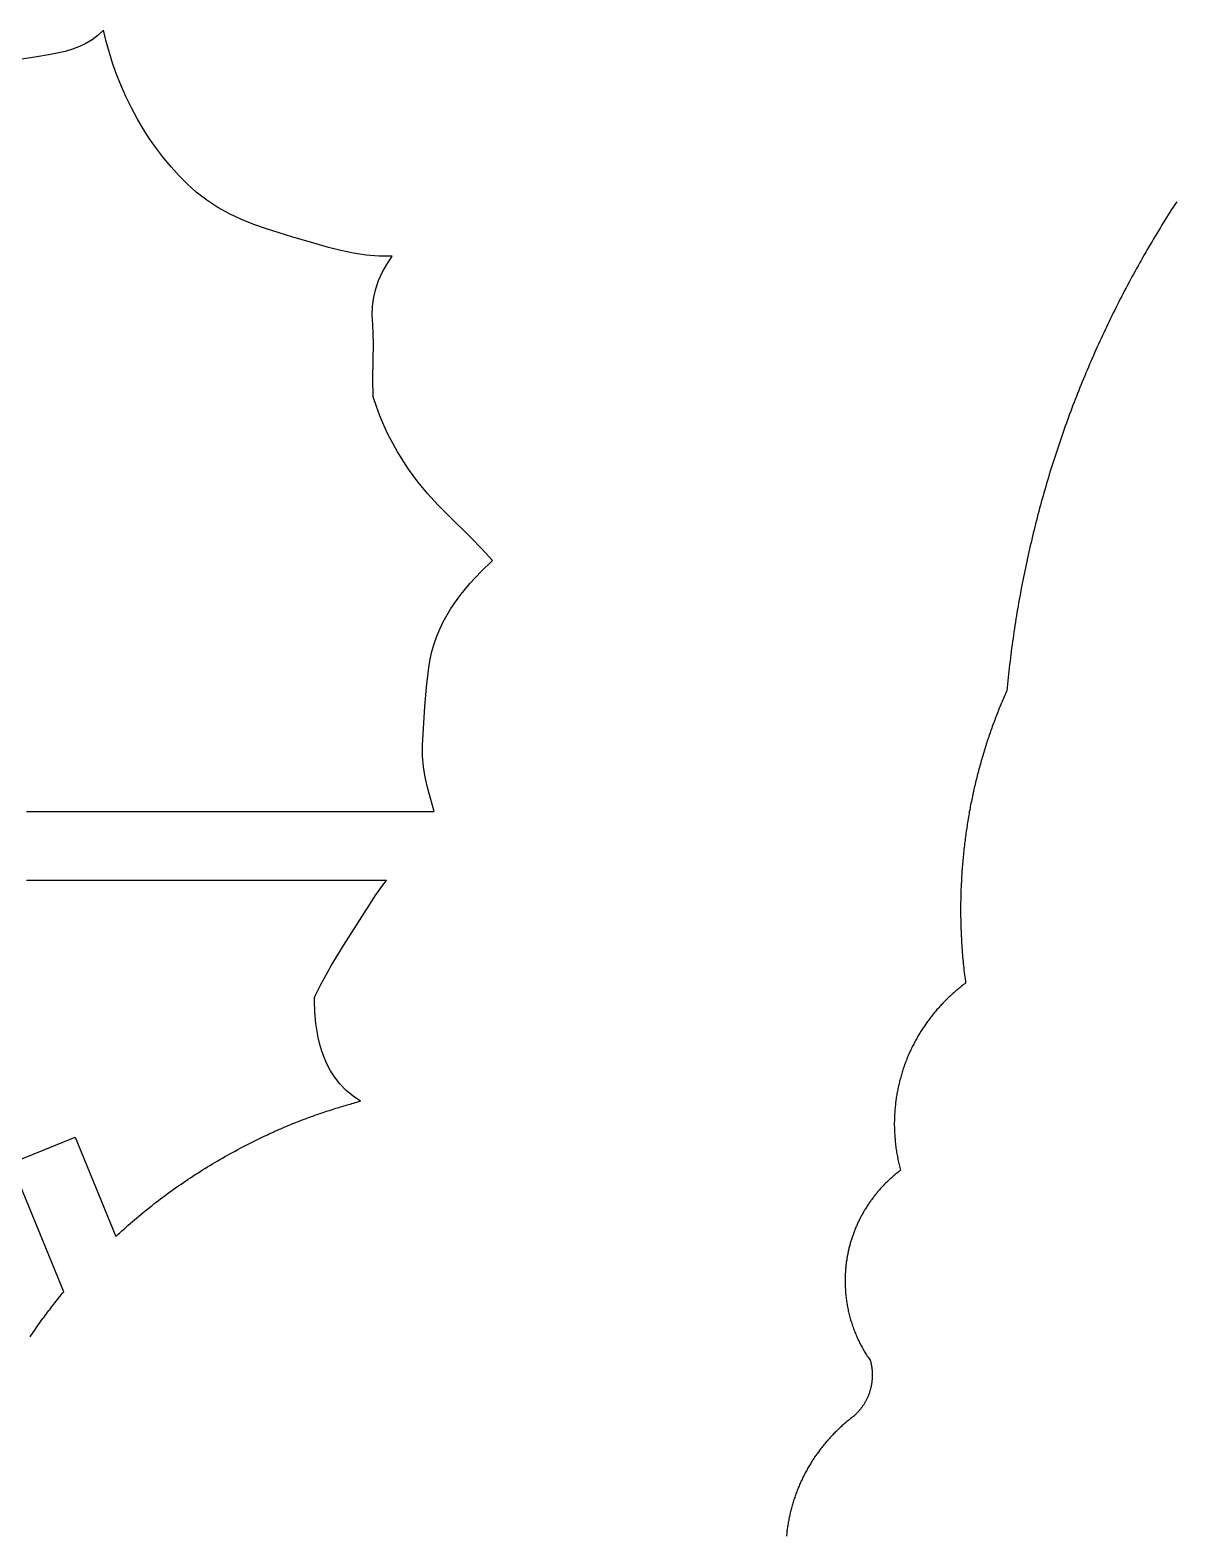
# Model space of a CAD drawing. Extents: x -331 to 1103, y -532 to 1751.
# Drawn here: x 276 to 477.9, y 1300.9 to 1566.4 of the extents above; entities that cross this region are included whole.
import ezdxf

# ---------------------------------------------------------------- set-up
doc = ezdxf.new("R2010")
doc.units = 0
doc.layers.add('Default_Layer', color=1, linetype='CONTINUOUS')

msp = doc.modelspace()

# ---------------------------------------------------------------- linework, layer by layer
at = {"layer": 'Default_Layer'}
for points in [[(275.31, 1428.6), (347.15, 1428.6), (346.98, 1429.26), (346.02, 1432.85), (345.61, 1434.65), (345.3, 1436.47), (345.13, 1438.34), (345.13, 1440.27), (345.52, 1447.12), (345.81, 1450.49), (346.23, 1453.99), (346.47, 1455.43), (346.79, 1456.83), (347.18, 1458.18), (347.64, 1459.49), (348.16, 1460.77), (348.75, 1462.01), (350.11, 1464.38), (351.68, 1466.63), (353.44, 1468.78), (355.37, 1470.85), (357.44, 1472.84), (355.55, 1474.92), (353.61, 1476.9), (349.73, 1480.74), (347.84, 1482.68), (346.01, 1484.66), (344.27, 1486.75), (342.64, 1488.96), (340.71, 1492), (339.03, 1495.12), (338.29, 1496.71), (337.6, 1498.34), (336.98, 1500), (336.43, 1501.7), (336.38, 1504.92), (336.45, 1508.06), (336.49, 1511.2), (336.45, 1512.8), (336.35, 1514.44), (336.27, 1516.11), (336.33, 1517.71), (336.54, 1519.26), (336.88, 1520.75), (337.38, 1522.21), (338.02, 1523.65), (338.82, 1525.07), (339.77, 1526.49), (337.45, 1526.49), (335.18, 1526.69), (332.94, 1527.04), (330.73, 1527.51), (328.54, 1528.07), (326.38, 1528.68), (322.09, 1529.95), (317.63, 1531.31), (315.41, 1532.1), (313.23, 1532.98), (311.1, 1533.98), (309.05, 1535.11), (307.09, 1536.39), (305.25, 1537.83), (303.71, 1539.23), (302.23, 1540.7), (300.83, 1542.24), (299.49, 1543.84), (298.21, 1545.5), (297.01, 1547.22), (295.88, 1548.99), (294.81, 1550.8), (293.82, 1552.65), (292.9, 1554.54), (292.05, 1556.46), (291.27, 1558.41), (290.56, 1560.38), (289.93, 1562.37), (289.37, 1564.37), (288.88, 1566.38), (287.93, 1565.46), (286.9, 1564.68), (285.8, 1564.02), (284.64, 1563.47), (283.42, 1563.01), (282.16, 1562.63), (279.53, 1562.05), (276.81, 1561.61), (274.06, 1561.21)], [(478.05, 1536.1), (477.75, 1535.64), (477.45, 1535.18), (477.15, 1534.72), (476.86, 1534.26), (476.56, 1533.79), (476.27, 1533.33), (475.98, 1532.86), (475.69, 1532.4), (475.4, 1531.93), (475.11, 1531.46), (474.83, 1530.99), (474.54, 1530.52), (474.26, 1530.05), (473.98, 1529.58), (473.7, 1529.11), (473.42, 1528.63), (473.14, 1528.16), (472.86, 1527.68), (472.59, 1527.21), (472.31, 1526.73), (472.04, 1526.25), (471.77, 1525.77), (471.5, 1525.29), (471.23, 1524.81), (470.96, 1524.33), (470.7, 1523.85), (470.43, 1523.37), (470.17, 1522.88), (469.91, 1522.4), (469.65, 1521.91), (469.39, 1521.42), (469.13, 1520.94), (468.87, 1520.45), (468.62, 1519.96), (468.36, 1519.47), (468.11, 1518.98), (467.86, 1518.48), (467.61, 1517.99), (467.36, 1517.5), (467.12, 1517), (466.87, 1516.51), (466.63, 1516.01), (466.39, 1515.52), (466.14, 1515.02), (465.91, 1514.52), (465.67, 1514.02), (465.43, 1513.52), (465.19, 1513.02), (464.96, 1512.52), (464.73, 1512.01), (464.5, 1511.51), (464.27, 1511.01), (464.04, 1510.5), (463.81, 1509.99), (463.59, 1509.49), (463.36, 1508.98), (463.14, 1508.47), (462.92, 1507.96), (462.7, 1507.45), (462.48, 1506.94), (462.26, 1506.43), (462.05, 1505.92), (461.83, 1505.4), (461.62, 1504.89), (461.41, 1504.37), (461.2, 1503.86), (460.99, 1503.34), (460.79, 1502.83), (460.58, 1502.31), (460.38, 1501.79), (460.17, 1501.27), (459.97, 1500.75), (459.77, 1500.23), (459.58, 1499.71), (459.38, 1499.18), (459.18, 1498.66), (458.99, 1498.14), (458.8, 1497.61), (458.61, 1497.09), (458.42, 1496.56), (458.23, 1496.03), (458.05, 1495.5), (457.86, 1494.98), (457.68, 1494.45), (457.5, 1493.92), (457.32, 1493.39), (457.14, 1492.85), (456.96, 1492.32), (456.79, 1491.79), (456.61, 1491.26), (456.44, 1490.72), (456.27, 1490.19), (456.1, 1489.65), (455.93, 1489.11), (455.76, 1488.58), (455.6, 1488.04), (455.44, 1487.5), (455.28, 1486.96), (455.11, 1486.42), (454.96, 1485.88), (454.8, 1485.34), (454.64, 1484.79), (454.49, 1484.25), (454.34, 1483.71), (454.19, 1483.16), (454.04, 1482.62), (453.89, 1482.07), (453.74, 1481.52), (453.6, 1480.98), (453.45, 1480.43), (453.31, 1479.88), (453.17, 1479.33), (453.03, 1478.78), (452.9, 1478.23), (452.76, 1477.68), (452.63, 1477.13), (452.5, 1476.57), (452.37, 1476.02), (452.24, 1475.47), (452.11, 1474.91), (451.98, 1474.36), (451.86, 1473.8), (451.74, 1473.24), (451.62, 1472.69), (451.5, 1472.13), (451.38, 1471.57), (451.26, 1471.01), (451.15, 1470.45), (451.04, 1469.89), (450.92, 1469.33), (450.81, 1468.77), (450.71, 1468.21), (450.6, 1467.64), (450.49, 1467.08), (450.39, 1466.51), (450.29, 1465.95), (450.19, 1465.38), (450.09, 1464.82), (449.99, 1464.25), (449.9, 1463.68), (449.81, 1463.11), (449.71, 1462.55), (449.62, 1461.98), (449.54, 1461.41), (449.45, 1460.84), (449.36, 1460.26), (449.28, 1459.69), (449.2, 1459.12), (449.12, 1458.55), (449.04, 1457.97), (448.96, 1457.4), (448.89, 1456.82), (448.81, 1456.25), (448.74, 1455.67), (448.67, 1455.1), (448.6, 1454.52), (448.54, 1453.94), (448.47, 1453.36), (448.41, 1452.78), (448.35, 1452.21), (448.29, 1451.63), (448.23, 1451.04), (448.17, 1450.46), (448.12, 1449.88), (448, 1449.62), (447.88, 1449.35), (447.76, 1449.08), (447.64, 1448.81), (447.52, 1448.54), (447.41, 1448.27), (447.29, 1448), (447.18, 1447.73), (447.06, 1447.46), (446.95, 1447.19), (446.84, 1446.91), (446.72, 1446.64), (446.61, 1446.37), (446.5, 1446.09), (446.4, 1445.82), (446.29, 1445.54), (446.18, 1445.26), (446.07, 1444.98), (445.97, 1444.71), (445.86, 1444.43), (445.76, 1444.15), (445.66, 1443.87), (445.55, 1443.59), (445.45, 1443.31), (445.35, 1443.02), (445.25, 1442.74), (445.15, 1442.46), (445.05, 1442.17), (444.96, 1441.89), (444.86, 1441.6), (444.76, 1441.32), (444.67, 1441.03), (444.58, 1440.75), (444.48, 1440.46), (444.39, 1440.17), (444.3, 1439.88), (444.21, 1439.59), (444.12, 1439.3), (444.03, 1439.01), (443.94, 1438.72), (443.86, 1438.43), (443.77, 1438.14), (443.69, 1437.85), (443.6, 1437.55), (443.52, 1437.26), (443.44, 1436.96), (443.35, 1436.67), (443.27, 1436.37), (443.19, 1436.08), (443.12, 1435.78), (443.04, 1435.48), (442.96, 1435.19), (442.88, 1434.89), (442.81, 1434.59), (442.74, 1434.29), (442.66, 1433.99), (442.59, 1433.69), (442.52, 1433.39), (442.45, 1433.09), (442.38, 1432.79), (442.31, 1432.49), (442.24, 1432.19), (442.17, 1431.88), (442.11, 1431.58), (442.04, 1431.28), (441.98, 1430.97), (441.92, 1430.67), (441.86, 1430.36), (441.79, 1430.05), (441.73, 1429.75), (441.67, 1429.44), (441.62, 1429.13), (441.56, 1428.83), (441.5, 1428.52), (441.45, 1428.21), (441.39, 1427.9), (441.34, 1427.59), (441.29, 1427.28), (441.24, 1426.97), (441.19, 1426.66), (441.14, 1426.35), (441.09, 1426.04), (441.04, 1425.73), (440.99, 1425.41), (440.95, 1425.1), (440.9, 1424.79), (440.86, 1424.48), (440.82, 1424.16), (440.78, 1423.85), (440.74, 1423.53), (440.7, 1423.22), (440.66, 1422.9), (440.62, 1422.59), (440.58, 1422.27), (440.55, 1421.95), (440.51, 1421.64), (440.48, 1421.32), (440.45, 1421), (440.42, 1420.68), (440.39, 1420.36), (440.36, 1420.05), (440.33, 1419.73), (440.3, 1419.41), (440.28, 1419.09), (440.25, 1418.77), (440.23, 1418.45), (440.2, 1418.13), (440.18, 1417.8), (440.16, 1417.48), (440.14, 1417.16), (440.12, 1416.84), (440.1, 1416.52), (440.09, 1416.19), (440.07, 1415.87), (440.06, 1415.55), (440.04, 1415.22), (440.03, 1414.9), (440.02, 1414.58), (440.01, 1414.25), (440, 1413.93), (439.99, 1413.6), (439.98, 1413.28), (439.98, 1412.95), (439.97, 1412.62), (439.97, 1412.3), (439.97, 1411.97), (439.97, 1411.64), (439.96, 1411.32), (439.97, 1410.89), (439.97, 1410.46), (439.97, 1410.03), (439.98, 1409.6), (439.99, 1409.18), (440, 1408.75), (440.01, 1408.33), (440.02, 1407.9), (440.04, 1407.48), (440.06, 1407.06), (440.08, 1406.64), (440.1, 1406.22), (440.12, 1405.8), (440.14, 1405.39), (440.17, 1404.98), (440.2, 1404.57), (440.23, 1404.16), (440.26, 1403.75), (440.29, 1403.34), (440.32, 1402.94), (440.36, 1402.54), (440.4, 1402.14), (440.44, 1401.75), (440.48, 1401.36), (440.52, 1400.97), (440.56, 1400.58), (440.61, 1400.2), (440.65, 1399.81), (440.7, 1399.44), (440.75, 1399.06), (440.8, 1398.69), (440.85, 1398.32), (440.68, 1398.19), (440.5, 1398.06), (440.32, 1397.92), (440.14, 1397.78), (439.97, 1397.64), (439.8, 1397.5), (439.62, 1397.36), (439.45, 1397.22), (439.28, 1397.08), (439.11, 1396.94), (438.94, 1396.79), (438.77, 1396.64), (438.61, 1396.5), (438.44, 1396.35), (438.28, 1396.2), (438.11, 1396.05), (437.95, 1395.89), (437.79, 1395.74), (437.63, 1395.59), (437.47, 1395.43), (437.32, 1395.27), (437.16, 1395.12), (437, 1394.96), (436.85, 1394.8), (436.7, 1394.64), (436.54, 1394.48), (436.39, 1394.31), (436.24, 1394.15), (436.1, 1393.98), (435.95, 1393.82), (435.8, 1393.65), (435.66, 1393.48), (435.51, 1393.31), (435.37, 1393.14), (435.23, 1392.97), (435.09, 1392.8), (434.95, 1392.63), (434.82, 1392.45), (434.68, 1392.28), (434.54, 1392.1), (434.41, 1391.92), (434.28, 1391.74), (434.15, 1391.57), (434.02, 1391.39), (433.89, 1391.2), (433.76, 1391.02), (433.64, 1390.84), (433.51, 1390.66), (433.39, 1390.47), (433.26, 1390.29), (433.14, 1390.1), (433.02, 1389.91), (432.91, 1389.72), (432.79, 1389.53), (432.67, 1389.34), (432.56, 1389.15), (432.45, 1388.96), (432.34, 1388.77), (432.23, 1388.58), (432.12, 1388.38), (432.01, 1388.19), (431.9, 1387.99), (431.8, 1387.79), (431.7, 1387.59), (431.59, 1387.4), (431.49, 1387.2), (431.39, 1387), (431.3, 1386.8), (431.2, 1386.59), (431.11, 1386.39), (431.01, 1386.19), (430.92, 1385.98), (430.83, 1385.78), (430.74, 1385.57), (430.66, 1385.37), (430.57, 1385.16), (430.48, 1384.95), (430.4, 1384.74), (430.32, 1384.53), (430.24, 1384.32), (430.16, 1384.11), (430.09, 1383.9), (430.01, 1383.69), (429.94, 1383.48), (429.86, 1383.26), (429.79, 1383.05), (429.72, 1382.83), (429.66, 1382.62), (429.59, 1382.4), (429.52, 1382.18), (429.46, 1381.97), (429.4, 1381.75), (429.34, 1381.53), (429.28, 1381.31), (429.22, 1381.09), (429.17, 1380.87), (429.12, 1380.65), (429.06, 1380.42), (429.01, 1380.2), (428.96, 1379.98), (428.92, 1379.75), (428.87, 1379.53), (428.83, 1379.3), (428.79, 1379.08), (428.75, 1378.85), (428.71, 1378.62), (428.67, 1378.4), (428.63, 1378.17), (428.6, 1377.94), (428.57, 1377.71), (428.54, 1377.48), (428.51, 1377.25), (428.48, 1377.02), (428.46, 1376.79), (428.43, 1376.56), (428.41, 1376.33), (428.39, 1376.09), (428.37, 1375.86), (428.35, 1375.63), (428.34, 1375.39), (428.33, 1375.16), (428.31, 1374.92), (428.3, 1374.69), (428.3, 1374.45), (428.29, 1374.22), (428.29, 1373.98), (428.28, 1373.74), (428.28, 1373.5), (428.28, 1373.23), (428.29, 1372.96), (428.29, 1372.69), (428.3, 1372.42), (428.31, 1372.15), (428.32, 1371.88), (428.34, 1371.61), (428.36, 1371.34), (428.38, 1371.08), (428.4, 1370.81), (428.42, 1370.55), (428.45, 1370.29), (428.48, 1370.02), (428.51, 1369.76), (428.54, 1369.5), (428.57, 1369.24), (428.61, 1368.99), (428.65, 1368.73), (428.69, 1368.48), (428.73, 1368.23), (428.77, 1367.98), (428.82, 1367.73), (428.87, 1367.48), (428.92, 1367.23), (428.97, 1366.99), (429.02, 1366.75), (429.08, 1366.5), (429.14, 1366.27), (429.2, 1366.03), (429.26, 1365.79), (429.32, 1365.56), (429.39, 1365.33), (429.25, 1365.22), (429.11, 1365.12), (428.97, 1365.01), (428.83, 1364.9), (428.7, 1364.79), (428.56, 1364.68), (428.43, 1364.57), (428.29, 1364.46), (428.16, 1364.35), (428.03, 1364.23), (427.9, 1364.12), (427.77, 1364), (427.64, 1363.88), (427.51, 1363.77), (427.38, 1363.65), (427.25, 1363.53), (427.13, 1363.41), (427, 1363.29), (426.88, 1363.17), (426.75, 1363.04), (426.63, 1362.92), (426.51, 1362.8), (426.39, 1362.67), (426.27, 1362.54), (426.15, 1362.42), (426.03, 1362.29), (425.91, 1362.16), (425.8, 1362.03), (425.68, 1361.9), (425.57, 1361.77), (425.45, 1361.64), (425.34, 1361.51), (425.23, 1361.37), (425.12, 1361.24), (425.01, 1361.1), (424.9, 1360.97), (424.79, 1360.83), (424.69, 1360.7), (424.58, 1360.56), (424.47, 1360.42), (424.37, 1360.28), (424.27, 1360.14), (424.16, 1360), (424.06, 1359.86), (423.96, 1359.71), (423.86, 1359.57), (423.77, 1359.43), (423.67, 1359.28), (423.57, 1359.14), (423.48, 1358.99), (423.38, 1358.84), (423.29, 1358.7), (423.2, 1358.55), (423.11, 1358.4), (423.02, 1358.25), (422.93, 1358.1), (422.84, 1357.95), (422.76, 1357.8), (422.67, 1357.65), (422.59, 1357.49), (422.5, 1357.34), (422.42, 1357.19), (422.34, 1357.03), (422.26, 1356.88), (422.18, 1356.72), (422.1, 1356.56), (422.02, 1356.41), (421.95, 1356.25), (421.87, 1356.09), (421.8, 1355.93), (421.73, 1355.77), (421.66, 1355.61), (421.59, 1355.45), (421.52, 1355.29), (421.45, 1355.12), (421.38, 1354.96), (421.32, 1354.8), (421.25, 1354.63), (421.19, 1354.47), (421.13, 1354.31), (421.06, 1354.14), (421, 1353.97), (420.95, 1353.81), (420.89, 1353.64), (420.83, 1353.47), (420.78, 1353.3), (420.72, 1353.14), (420.67, 1352.97), (420.62, 1352.8), (420.57, 1352.63), (420.52, 1352.45), (420.47, 1352.28), (420.43, 1352.11), (420.38, 1351.94), (420.34, 1351.77), (420.29, 1351.59), (420.25, 1351.42), (420.21, 1351.24), (420.17, 1351.07), (420.13, 1350.89), (420.1, 1350.72), (420.06, 1350.54), (420.03, 1350.37), (419.99, 1350.19), (419.96, 1350.01), (419.93, 1349.83), (419.9, 1349.66), (419.88, 1349.48), (419.85, 1349.3), (419.82, 1349.12), (419.8, 1348.94), (419.78, 1348.76), (419.76, 1348.58), (419.74, 1348.39), (419.72, 1348.21), (419.7, 1348.03), (419.69, 1347.85), (419.67, 1347.67), (419.66, 1347.48), (419.65, 1347.3), (419.64, 1347.12), (419.63, 1346.93), (419.62, 1346.75), (419.61, 1346.56), (419.61, 1346.38), (419.61, 1346.19), (419.6, 1346), (419.6, 1345.82), (419.6, 1345.57), (419.61, 1345.33), (419.61, 1345.08), (419.62, 1344.84), (419.63, 1344.6), (419.65, 1344.35), (419.66, 1344.11), (419.68, 1343.87), (419.7, 1343.63), (419.72, 1343.39), (419.75, 1343.15), (419.77, 1342.91), (419.8, 1342.68), (419.84, 1342.44), (419.87, 1342.2), (419.91, 1341.97), (419.94, 1341.73), (419.98, 1341.5), (420.03, 1341.27), (420.07, 1341.04), (420.12, 1340.8), (420.17, 1340.57), (420.22, 1340.34), (420.27, 1340.12), (420.33, 1339.89), (420.39, 1339.66), (420.45, 1339.43), (420.51, 1339.21), (420.57, 1338.98), (420.64, 1338.76), (420.71, 1338.54), (420.78, 1338.32), (420.85, 1338.1), (420.92, 1337.88), (421, 1337.66), (421.08, 1337.44), (421.16, 1337.23), (421.24, 1337.01), (421.32, 1336.8), (421.41, 1336.58), (421.5, 1336.37), (421.59, 1336.16), (421.68, 1335.95), (421.77, 1335.74), (421.87, 1335.53), (421.97, 1335.33), (422.07, 1335.12), (422.17, 1334.92), (422.27, 1334.72), (422.37, 1334.51), (422.48, 1334.31), (422.59, 1334.12), (422.7, 1333.92), (422.81, 1333.72), (422.93, 1333.53), (423.04, 1333.33), (423.16, 1333.14), (423.28, 1332.95), (423.4, 1332.76), (423.52, 1332.57), (423.64, 1332.38), (423.77, 1332.19), (423.9, 1332.01), (424.02, 1331.83), (424.07, 1331.68), (424.11, 1331.53), (424.14, 1331.37), (424.18, 1331.22), (424.21, 1331.06), (424.24, 1330.9), (424.27, 1330.74), (424.29, 1330.57), (424.31, 1330.41), (424.33, 1330.24), (424.35, 1330.07), (424.36, 1329.9), (424.37, 1329.73), (424.38, 1329.64), (424.38, 1329.56), (424.38, 1329.47), (424.38, 1329.38), (424.39, 1329.3), (424.39, 1329.21), (424.38, 1329.07), (424.38, 1328.94), (424.38, 1328.8), (424.37, 1328.67), (424.36, 1328.54), (424.35, 1328.4), (424.34, 1328.27), (424.33, 1328.14), (424.31, 1328.01), (424.29, 1327.87), (424.28, 1327.74), (424.25, 1327.61), (424.23, 1327.48), (424.21, 1327.36), (424.18, 1327.23), (424.16, 1327.1), (424.13, 1326.97), (424.1, 1326.85), (424.06, 1326.72), (424.03, 1326.6), (423.99, 1326.47), (423.96, 1326.35), (423.92, 1326.23), (423.88, 1326.1), (423.83, 1325.98), (423.79, 1325.86), (423.74, 1325.74), (423.7, 1325.62), (423.65, 1325.5), (423.6, 1325.38), (423.55, 1325.27), (423.5, 1325.15), (423.44, 1325.04), (423.39, 1324.92), (423.33, 1324.81), (423.27, 1324.7), (423.21, 1324.58), (423.15, 1324.47), (423.08, 1324.36), (423.02, 1324.25), (422.95, 1324.14), (422.89, 1324.04), (422.82, 1323.93), (422.75, 1323.83), (422.68, 1323.72), (422.61, 1323.62), (422.53, 1323.51), (422.46, 1323.41), (422.38, 1323.31), (422.3, 1323.21), (422.22, 1323.11), (422.14, 1323.02), (422.06, 1322.92), (421.98, 1322.82), (421.89, 1322.73), (421.81, 1322.64), (421.72, 1322.54), (421.63, 1322.45), (421.55, 1322.36), (421.46, 1322.27), (421.37, 1322.19), (421.27, 1322.1), (421.18, 1322.02), (421.08, 1321.93), (420.91, 1321.8), (420.75, 1321.67), (420.58, 1321.54), (420.41, 1321.41), (420.24, 1321.27), (420.08, 1321.14), (419.91, 1321), (419.75, 1320.86), (419.59, 1320.73), (419.43, 1320.59), (419.27, 1320.45), (419.11, 1320.3), (418.95, 1320.16), (418.79, 1320.02), (418.64, 1319.87), (418.48, 1319.73), (418.33, 1319.58), (418.18, 1319.43), (418.02, 1319.28), (417.87, 1319.13), (417.72, 1318.98), (417.57, 1318.83), (417.43, 1318.68), (417.28, 1318.52), (417.14, 1318.37), (416.99, 1318.21), (416.85, 1318.05), (416.71, 1317.9), (416.57, 1317.74), (416.43, 1317.58), (416.29, 1317.42), (416.15, 1317.25), (416.01, 1317.09), (415.88, 1316.93), (415.74, 1316.76), (415.61, 1316.6), (415.48, 1316.43), (415.35, 1316.26), (415.22, 1316.09), (415.09, 1315.92), (414.96, 1315.75), (414.84, 1315.58), (414.71, 1315.41), (414.59, 1315.23), (414.47, 1315.06), (414.35, 1314.89), (414.23, 1314.71), (414.11, 1314.53), (413.99, 1314.35), (413.88, 1314.18), (413.76, 1314), (413.65, 1313.82), (413.54, 1313.64), (413.43, 1313.45), (413.32, 1313.27), (413.21, 1313.09), (413.1, 1312.9), (413, 1312.72), (412.89, 1312.53), (412.79, 1312.35), (412.69, 1312.16), (412.59, 1311.97), (412.49, 1311.78), (412.39, 1311.59), (412.29, 1311.4), (412.2, 1311.21), (412.1, 1311.02), (412.01, 1310.82), (411.92, 1310.63), (411.83, 1310.43), (411.74, 1310.24), (411.65, 1310.04), (411.57, 1309.85), (411.48, 1309.65), (411.4, 1309.45), (411.32, 1309.25), (411.24, 1309.05), (411.16, 1308.85), (411.08, 1308.65), (411.01, 1308.45), (410.93, 1308.25), (410.86, 1308.04), (410.79, 1307.84), (410.72, 1307.64), (410.65, 1307.43), (410.58, 1307.22), (410.52, 1307.02), (410.45, 1306.81), (410.39, 1306.6), (410.33, 1306.4), (410.27, 1306.19), (410.21, 1305.98), (410.15, 1305.77), (410.1, 1305.56), (410.04, 1305.35), (409.99, 1305.13), (409.94, 1304.92), (409.89, 1304.71), (409.84, 1304.49), (409.8, 1304.28), (409.75, 1304.07), (409.71, 1303.85), (409.67, 1303.63), (409.63, 1303.42), (409.59, 1303.2), (409.55, 1302.98), (409.52, 1302.77), (409.48, 1302.55), (409.45, 1302.33), (409.42, 1302.11), (409.39, 1301.89), (409.36, 1301.67), (409.34, 1301.45), (409.32, 1301.23), (409.29, 1301), (409.27, 1300.78)], [(275.96, 1335.95), (276.16, 1336.25), (276.36, 1336.54), (276.56, 1336.84), (276.76, 1337.13), (276.96, 1337.42), (277.17, 1337.71), (277.37, 1338), (277.58, 1338.29), (277.78, 1338.58), (277.99, 1338.87), (278.2, 1339.16), (278.41, 1339.44), (278.62, 1339.73), (278.83, 1340.01), (279.05, 1340.29), (279.26, 1340.58), (279.47, 1340.86), (279.69, 1341.14), (279.9, 1341.42), (280.12, 1341.7), (280.34, 1341.98), (280.56, 1342.25), (280.78, 1342.53), (281, 1342.81), (281.22, 1343.08), (281.44, 1343.35), (281.67, 1343.63), (281.89, 1343.9), (272.63, 1366.57), (283.91, 1371.18), (291.07, 1353.66), (291.43, 1353.99), (291.79, 1354.32), (292.15, 1354.65), (292.51, 1354.97), (292.87, 1355.3), (293.24, 1355.62), (293.61, 1355.95), (293.98, 1356.27), (294.35, 1356.59), (294.72, 1356.9), (295.1, 1357.22), (295.48, 1357.53), (295.85, 1357.85), (296.23, 1358.16), (296.62, 1358.47), (297, 1358.77), (297.39, 1359.08), (297.77, 1359.38), (298.16, 1359.69), (298.56, 1359.99), (298.95, 1360.29), (299.34, 1360.58), (299.74, 1360.88), (300.14, 1361.17), (300.54, 1361.47), (300.94, 1361.76), (301.35, 1362.05), (301.75, 1362.33), (302.16, 1362.62), (302.57, 1362.9), (302.98, 1363.19), (303.4, 1363.47), (303.81, 1363.75), (304.23, 1364.02), (304.65, 1364.3), (305.07, 1364.57), (305.49, 1364.84), (305.92, 1365.12), (306.35, 1365.38), (306.78, 1365.65), (307.21, 1365.92), (307.64, 1366.18), (308.08, 1366.44), (308.51, 1366.7), (308.95, 1366.96), (309.39, 1367.22), (309.84, 1367.47), (310.28, 1367.73), (310.73, 1367.98), (311.18, 1368.23), (311.63, 1368.47), (312.08, 1368.72), (312.54, 1368.97), (313, 1369.21), (313.45, 1369.45), (313.92, 1369.69), (314.38, 1369.93), (314.85, 1370.16), (315.31, 1370.4), (315.78, 1370.63), (316.25, 1370.86), (316.73, 1371.09), (317.2, 1371.32), (317.68, 1371.54), (317.9, 1371.65), (318.12, 1371.75), (318.34, 1371.85), (318.56, 1371.95), (318.78, 1372.06), (319, 1372.16), (319.23, 1372.26), (319.45, 1372.36), (319.68, 1372.46), (319.91, 1372.56), (320.14, 1372.66), (320.37, 1372.76), (320.6, 1372.86), (320.84, 1372.96), (321.07, 1373.06), (321.31, 1373.16), (321.54, 1373.26), (321.78, 1373.36), (322.02, 1373.46), (322.26, 1373.56), (322.51, 1373.65), (322.75, 1373.75), (323, 1373.85), (323.24, 1373.95), (323.49, 1374.04), (323.74, 1374.14), (323.99, 1374.23), (324.24, 1374.33), (324.49, 1374.42), (324.75, 1374.52), (325, 1374.61), (325.26, 1374.71), (325.52, 1374.8), (325.78, 1374.89), (326.04, 1374.99), (326.3, 1375.08), (326.56, 1375.17), (326.83, 1375.26), (327.09, 1375.35), (327.36, 1375.44), (327.63, 1375.54), (327.9, 1375.63), (328.17, 1375.72), (328.44, 1375.8), (328.72, 1375.89), (328.99, 1375.98), (329.27, 1376.07), (329.55, 1376.16), (329.83, 1376.25), (330.11, 1376.33), (330.39, 1376.42), (330.67, 1376.51), (330.96, 1376.59), (331.24, 1376.68), (331.53, 1376.76), (331.82, 1376.85), (332.11, 1376.93), (332.4, 1377.01), (332.69, 1377.1), (332.98, 1377.18), (333.28, 1377.26), (333.57, 1377.34), (333.87, 1377.43), (334.17, 1377.51), (332.87, 1378.4), (331.66, 1379.41), (330.57, 1380.55), (329.6, 1381.8), (328.92, 1382.86), (328.33, 1383.97), (327.82, 1385.12), (327.39, 1386.3), (327.03, 1387.51), (326.73, 1388.74), (326.32, 1391.22), (326.14, 1393.18), (326.07, 1395.14), (326.07, 1395.79), (326.25, 1396.19), (327.14, 1397.99), (329.08, 1401.52), (331.22, 1404.95), (333.5, 1408.54), (335.75, 1412.12), (336.92, 1413.88), (338.13, 1415.6), (338.76, 1416.42), (275.31, 1416.42)]]:
    msp.add_lwpolyline(points, dxfattribs=at)

doc.saveas('drawing.dxf')
